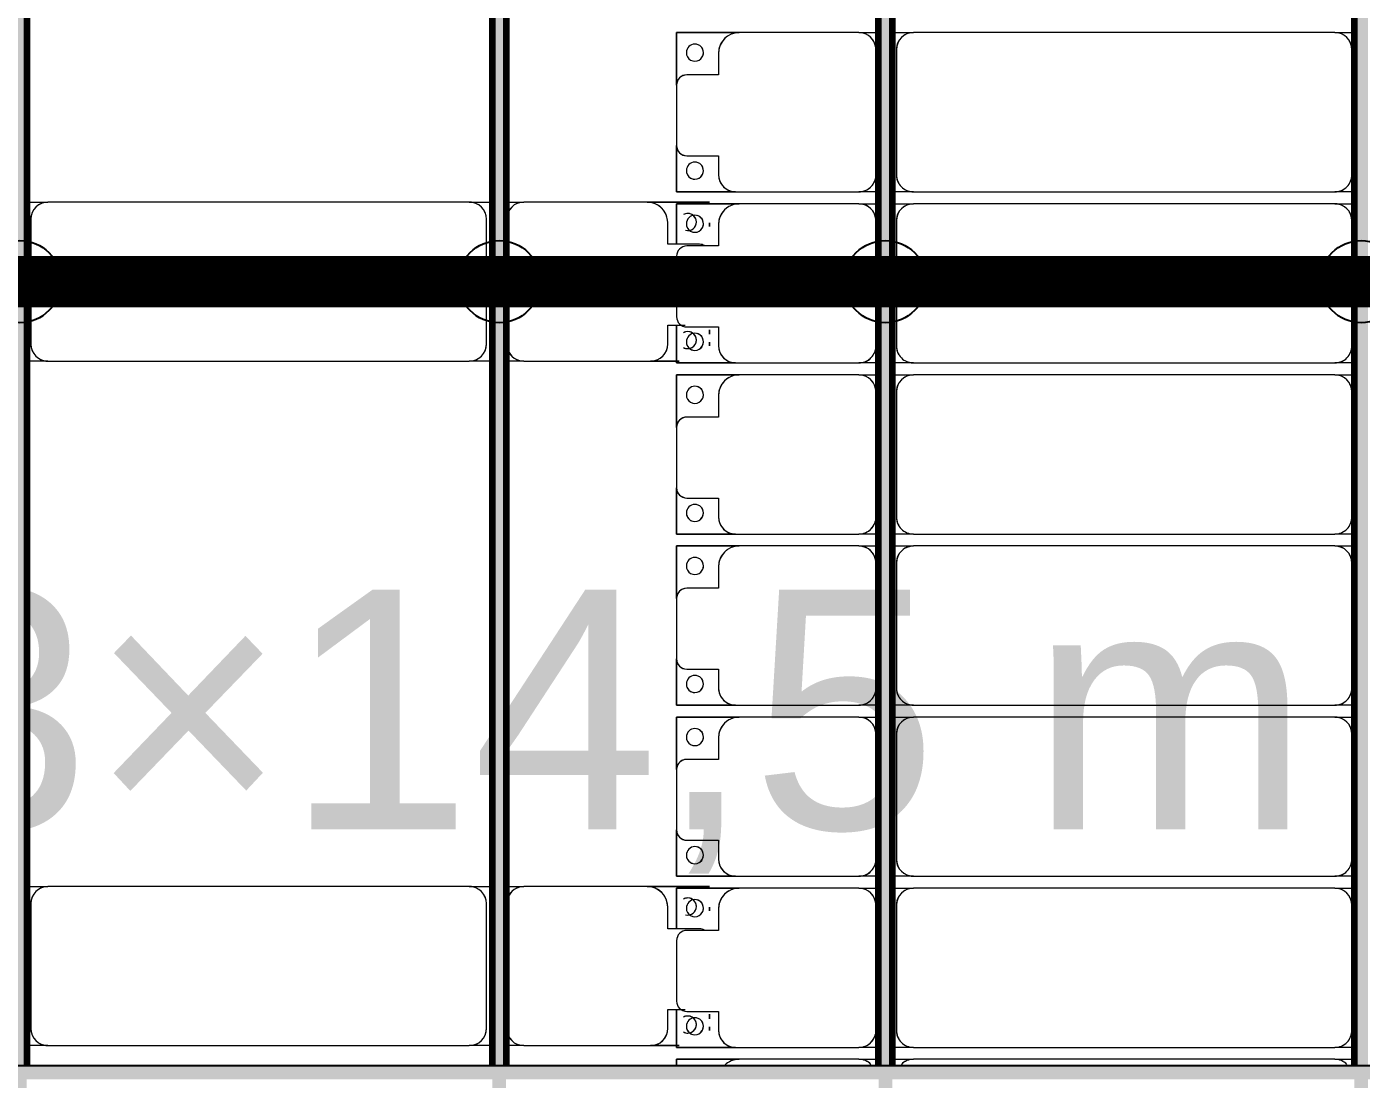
# Model space of a CAD drawing. Header units: millimetres. Extents: x -268744 to 115753, y -96240 to -10461.
# Drawn here: x -186944 to -183046, y -28647 to -25571 of the extents above; entities that cross this region are included whole.
import ezdxf

# ---------------------------------------------------------------- set-up
doc = ezdxf.new("R2010")
doc.units = ezdxf.units.MM
doc.layers.add('A-GENM', color=13, linetype='Continuous', lineweight=9)
doc.layers.add('S-BEAM', color=12, linetype='Continuous', lineweight=9)
doc.layers.add('GC-GHI CHU', color=2, linetype='Continuous')
doc.layers.add('GC-HOP 40x60 GIA CUONG', color=1, linetype='Continuous')
doc.styles.add('GC_VN', font='arial.ttf')

# ---------------------------------------------------------------- blocks, each defined once
blk = doc.blocks.new('Dai phao do pin - DẢI PHAO ĐỠ PIN-V17-KHUNG KẾT CẤU BÈ PIN 1')
at = {"layer": 'A-GENM', "color": 7}
for p, q in [((67087.6, 241.6), (67149.7, 241.6)), ((67087.6, 241.6), (67149.7, 241.6)), ((68380.3, 241.6), (67149.7, 241.6)), ((68380.3, 241.6), (68447.6, 241.6)), ((68380.3, 241.6), (68447.6, 241.6)), ((68487.6, 241.6), (68539.7, 241.6)), ((68487.6, 241.6), (68539.7, 241.6)), ((68899.7, 241.6), (68539.7, 241.6)), ((68899.7, 241.6), (69082.2, 241.6)), ((69082.2, 241.6), (68899.7, 241.6)), ((67099.7, 191.6), (67099.7, -173.4)), ((68430.3, -173.4), (68430.3, 191.6)), ((68489.7, 191.6), (68489.7, -173.4)), ((68959.7, 118.2), (68959.7, 181.6)), ((69082.2, 181.2), (69082.2, 170.6)), ((69082.2, 170.6), (69082.2, 181.2)), ((69052.2, 118.2), (68959.7, 118.2)), ((68959.7, -173.4), (68959.7, -118.2)), ((68959.7, -118.2), (69010.6, -118.2)), ((69082.2, -131.3), (69082.2, -144.7)), ((69082.2, -144.7), (69082.2, -131.3)), ((69082.2, -168), (69082.2, -178.9)), ((69082.2, -178.9), (69082.2, -168)), ((67149.7, -223.4), (67087.6, -223.4)), ((67149.7, -223.4), (67087.6, -223.4)), ((67149.7, -223.4), (68380.3, -223.4)), ((68447.6, -223.4), (68380.3, -223.4)), ((68447.6, -223.4), (68380.3, -223.4)), ((68539.7, -223.4), (68487.6, -223.4)), ((68539.7, -223.4), (68487.6, -223.4)), ((68539.7, -223.4), (68909.7, -223.4)), ((68993.6, -223.4), (68909.7, -223.4)), ((68909.7, -223.4), (68993.6, -223.4))]:
    blk.add_line(p, q, dxfattribs=at)
for centre, radius, start, end in [((67149.7, 191.6), 50, 90, 180), ((67149.7, 191.6), 50, 105, 135), ((68380.3, 191.6), 50, 360, 90), ((68380.3, 191.6), 50, 60, 90), ((68539.7, 191.6), 50, 90, 180), ((68539.7, 191.6), 50, 105, 180), ((68899.7, 181.6), 60, 360, 90), ((67149.7, 191.6), 50, 150, 180), ((68380.3, 191.6), 50, 15, 30), ((68899.7, 181.6), 60, 360, 60), ((69018.6, 183.2), 25, 0, 120), ((69018.6, 183.2), 25, 90, 120), ((69018.6, 183.2), 25, 0, 89.8669), ((69018.6, 183.2), 25, 255, 0), ((69018.6, 183.2), 25, 255, 0), ((69052.2, 88.2), 30, 60, 90), ((69018.6, -161.8), 25, 0, 120), ((69018.6, -161.8), 25, 105, 120), ((69018.6, -161.8), 25, 0, 89.8669), ((67149.7, -173.4), 50, 180, 270), ((67149.7, -173.4), 50, 180, 210), ((68380.3, -173.4), 50, 270, 0), ((68380.3, -173.4), 50, 330, 0), ((68539.7, -173.4), 50, 180, 270), ((68539.7, -173.4), 50, 180, 255), ((68909.7, -173.4), 50, 270, 360), ((68909.7, -173.4), 50, 285, 360), ((69018.6, -161.8), 25, 240, 0), ((69018.6, -161.8), 25, 240, 270), ((69018.6, -161.8), 25, 270.1331, 0), ((67149.7, -173.4), 50, 240, 270), ((68380.3, -173.4), 50, 285, 300)]:
    blk.add_arc(centre, radius, start, end, dxfattribs=at)
blk = doc.blocks.new('Dai phao do pin - DẢI PHAO ĐỠ PIN-V22-KHUNG KẾT CẤU BÈ PIN 1')
at = {"layer": 'A-GENM', "color": 7}
for p, q in [((67087.6, 241.6), (67149.7, 241.6)), ((67087.6, 241.6), (67149.7, 241.6)), ((68380.3, 241.6), (67149.7, 241.6)), ((68380.3, 241.6), (68447.6, 241.6)), ((68380.3, 241.6), (68447.6, 241.6)), ((68487.6, 241.6), (68539.7, 241.6)), ((68487.6, 241.6), (68539.7, 241.6)), ((68899.7, 241.6), (68539.7, 241.6)), ((68899.7, 241.6), (69082.2, 241.6)), ((69082.2, 241.6), (68899.7, 241.6)), ((67099.7, 191.6), (67099.7, -173.4)), ((68430.3, -173.4), (68430.3, 191.6)), ((68489.7, 191.6), (68489.7, -173.4)), ((68959.7, 118.2), (68959.7, 181.6)), ((69082.2, 181.2), (69082.2, 170.6)), ((69082.2, 170.6), (69082.2, 181.2)), ((69052.2, 118.2), (68959.7, 118.2)), ((68959.7, -173.4), (68959.7, -118.2)), ((68959.7, -118.2), (69010.6, -118.2)), ((69082.2, -131.3), (69082.2, -144.7)), ((69082.2, -144.7), (69082.2, -131.3)), ((69082.2, -168), (69082.2, -178.9)), ((69082.2, -178.9), (69082.2, -168)), ((67149.7, -223.4), (67087.6, -223.4)), ((67149.7, -223.4), (67087.6, -223.4)), ((67149.7, -223.4), (68380.3, -223.4)), ((68447.6, -223.4), (68380.3, -223.4)), ((68447.6, -223.4), (68380.3, -223.4)), ((68539.7, -223.4), (68487.6, -223.4)), ((68539.7, -223.4), (68487.6, -223.4)), ((68539.7, -223.4), (68909.7, -223.4)), ((68993.6, -223.4), (68909.7, -223.4)), ((68909.7, -223.4), (68993.6, -223.4))]:
    blk.add_line(p, q, dxfattribs=at)
for centre, radius, start, end in [((67149.7, 191.6), 50, 90, 180), ((67149.7, 191.6), 50, 105, 135), ((68380.3, 191.6), 50, 360, 90), ((68380.3, 191.6), 50, 60, 90), ((68539.7, 191.6), 50, 90, 180), ((68539.7, 191.6), 50, 105, 180), ((68899.7, 181.6), 60, 360, 90), ((67149.7, 191.6), 50, 150, 180), ((68380.3, 191.6), 50, 15, 30), ((68899.7, 181.6), 60, 360, 60), ((69018.6, 183.2), 25, 0, 120), ((69018.6, 183.2), 25, 90, 120), ((69018.6, 183.2), 25, 0, 89.8669), ((69018.6, 183.2), 25, 255, 0), ((69018.6, 183.2), 25, 255, 0), ((69052.2, 88.2), 30, 60, 90), ((69018.6, -161.8), 25, 0, 120), ((69018.6, -161.8), 25, 105, 120), ((69018.6, -161.8), 25, 0, 89.8669), ((67149.7, -173.4), 50, 180, 270), ((67149.7, -173.4), 50, 180, 210), ((68380.3, -173.4), 50, 270, 0), ((68380.3, -173.4), 50, 330, 0), ((68539.7, -173.4), 50, 180, 270), ((68539.7, -173.4), 50, 180, 255), ((68909.7, -173.4), 50, 270, 360), ((68909.7, -173.4), 50, 285, 360), ((69018.6, -161.8), 25, 240, 0), ((69018.6, -161.8), 25, 240, 270), ((69018.6, -161.8), 25, 270.1331, 0), ((67149.7, -173.4), 50, 240, 270), ((68380.3, -173.4), 50, 285, 300)]:
    blk.add_arc(centre, radius, start, end, dxfattribs=at)
blk = doc.blocks.new('Dầm C52 - Hộp 40x60-V24-KHUNG KẾT CẤU BÈ PIN 1')
at = {"layer": 'S-BEAM', "lineweight": 25}
blk.add_hatch(color=4, dxfattribs=at).paths.add_polyline_path([(-145811, -20), (145811, -20), (145811, 20), (-145811, 20)])
at = {"layer": 'S-BEAM', "color": 4, "lineweight": 25}
blk.add_line((-145811, 20), (145811, 20), dxfattribs=at)
blk = doc.blocks.new('Dải phao đi lại kèm đỡ invester - DẢI PHAO ĐI LẠI-102783-KHUNG KẾT CẤU BÈ PIN 1')
at = {"layer": 'A-GENM', "color": 7}
for p, q in [((5258.4, 610.3), (5258.4, 667.6)), ((5258.4, 610.3), (5258.4, 667.6)), ((5723.4, 667.6), (5723.4, 610.3)), ((5723.4, 667.6), (5723.4, 610.3)), ((5758.4, 610.3), (5758.4, 667.6)), ((5758.4, 610.3), (5758.4, 667.6)), ((6223.4, 667.6), (6223.4, 610.3)), ((6223.4, 667.6), (6223.4, 610.3)), ((6258.4, 610.3), (6258.4, 667.6)), ((6258.4, 610.3), (6258.4, 667.6)), ((6723.4, 667.6), (6723.4, 610.3)), ((6723.4, 667.6), (6723.4, 610.3)), ((6758.4, 610.3), (6758.4, 667.6)), ((6758.4, 610.3), (6758.4, 667.6)), ((7223.4, 667.6), (7223.4, 610.3)), ((7223.4, 667.6), (7223.4, 610.3)), ((7258.4, 610.3), (7258.4, 667.6)), ((7258.4, 610.3), (7258.4, 667.6)), ((7723.4, 667.6), (7723.4, 610.3)), ((7723.4, 667.6), (7723.4, 610.3)), ((7758.4, 610.3), (7758.4, 667.6)), ((7758.4, 610.3), (7758.4, 667.6)), ((8223.4, 667.6), (8223.4, 610.3)), ((8223.4, 667.6), (8223.4, 610.3)), ((8258.4, 610.3), (8258.4, 667.6)), ((8258.4, 610.3), (8258.4, 667.6)), ((5673.4, 660.3), (5308.4, 660.3)), ((6173.4, 660.3), (5808.4, 660.3)), ((6673.4, 660.3), (6308.4, 660.3)), ((7173.4, 660.3), (6808.4, 660.3)), ((7673.4, 660.3), (7308.4, 660.3)), ((8173.4, 660.3), (7808.4, 660.3)), ((5258.4, 610.3), (5258.4, -620.3)), ((5723.4, -620.3), (5723.4, 610.3)), ((5758.4, 610.3), (5758.4, -620.3)), ((6223.4, -620.3), (6223.4, 610.3)), ((6258.4, 610.3), (6258.4, -620.3)), ((6723.4, -620.3), (6723.4, 610.3)), ((6758.4, 610.3), (6758.4, -620.3)), ((7223.4, -620.3), (7223.4, 610.3)), ((7258.4, 610.3), (7258.4, -620.3)), ((7723.4, -620.3), (7723.4, 610.3)), ((7758.4, 610.3), (7758.4, -620.3)), ((8223.4, -620.3), (8223.4, 610.3)), ((8258.4, 610.3), (8258.4, -620.3)), ((5258.4, -674.8), (5258.4, -620.3)), ((5258.4, -674.8), (5258.4, -620.3)), ((5723.4, -620.3), (5723.4, -674.8)), ((5723.4, -620.3), (5723.4, -674.8)), ((5758.4, -674.8), (5758.4, -620.3)), ((5758.4, -674.8), (5758.4, -620.3)), ((6223.4, -620.3), (6223.4, -674.8)), ((6223.4, -620.3), (6223.4, -674.8)), ((6258.4, -674.8), (6258.4, -620.3)), ((6258.4, -674.8), (6258.4, -620.3)), ((6723.4, -620.3), (6723.4, -674.8)), ((6723.4, -620.3), (6723.4, -674.8)), ((6758.4, -674.8), (6758.4, -620.3)), ((6758.4, -674.8), (6758.4, -620.3)), ((7223.4, -620.3), (7223.4, -674.8)), ((7223.4, -620.3), (7223.4, -674.8)), ((7258.4, -674.8), (7258.4, -620.3)), ((7258.4, -674.8), (7258.4, -620.3)), ((7723.4, -620.3), (7723.4, -674.8)), ((7723.4, -620.3), (7723.4, -674.8)), ((7758.4, -674.8), (7758.4, -620.3)), ((7758.4, -674.8), (7758.4, -620.3)), ((8223.4, -620.3), (8223.4, -674.8)), ((8223.4, -620.3), (8223.4, -674.8)), ((8258.4, -674.8), (8258.4, -620.3)), ((8258.4, -674.8), (8258.4, -620.3)), ((5308.4, -670.3), (5673.4, -670.3)), ((5808.4, -670.3), (6173.4, -670.3)), ((6308.4, -670.3), (6673.4, -670.3)), ((6808.4, -670.3), (7173.4, -670.3)), ((7308.4, -670.3), (7673.4, -670.3)), ((7808.4, -670.3), (8173.4, -670.3)), ((5258.4, -779.7), (5258.4, -722.4)), ((5258.4, -779.7), (5258.4, -722.4)), ((5673.4, -729.7), (5308.4, -729.7)), ((5723.4, -722.4), (5723.4, -779.7)), ((5723.4, -722.4), (5723.4, -779.7)), ((5758.4, -779.7), (5758.4, -722.4)), ((5758.4, -779.7), (5758.4, -722.4)), ((6173.4, -729.7), (5808.4, -729.7)), ((6223.4, -722.4), (6223.4, -779.7)), ((6223.4, -722.4), (6223.4, -779.7)), ((6258.4, -779.7), (6258.4, -722.4)), ((6258.4, -779.7), (6258.4, -722.4)), ((6673.4, -729.7), (6308.4, -729.7)), ((6723.4, -722.4), (6723.4, -779.7)), ((6723.4, -722.4), (6723.4, -779.7)), ((6758.4, -779.7), (6758.4, -722.4)), ((6758.4, -779.7), (6758.4, -722.4)), ((7173.4, -729.7), (6808.4, -729.7)), ((7223.4, -722.4), (7223.4, -779.7)), ((7223.4, -722.4), (7223.4, -779.7)), ((7258.4, -779.7), (7258.4, -722.4)), ((7258.4, -779.7), (7258.4, -722.4)), ((7673.4, -729.7), (7308.4, -729.7)), ((7723.4, -722.4), (7723.4, -779.7)), ((7723.4, -722.4), (7723.4, -779.7)), ((7758.4, -779.7), (7758.4, -722.4)), ((7758.4, -779.7), (7758.4, -722.4)), ((8173.4, -729.7), (7808.4, -729.7)), ((8223.4, -722.4), (8223.4, -779.7)), ((8223.4, -722.4), (8223.4, -779.7)), ((8258.4, -779.7), (8258.4, -722.4)), ((8258.4, -779.7), (8258.4, -722.4)), ((5258.4, -779.7), (5258.4, -1129.7)), ((5723.4, -1139.7), (5723.4, -779.7)), ((5758.4, -779.7), (5758.4, -1129.7)), ((6223.4, -1139.7), (6223.4, -779.7)), ((6258.4, -779.7), (6258.4, -1129.7)), ((6723.4, -1139.7), (6723.4, -779.7)), ((6758.4, -779.7), (6758.4, -1129.7)), ((7223.4, -1139.7), (7223.4, -779.7)), ((7258.4, -779.7), (7258.4, -1129.7)), ((7723.4, -1139.7), (7723.4, -779.7)), ((7758.4, -779.7), (7758.4, -1129.7)), ((8223.4, -1139.7), (8223.4, -779.7)), ((8258.4, -779.7), (8258.4, -1129.7)), ((5258.4, -1312.2), (5258.4, -1129.7)), ((5258.4, -1129.7), (5258.4, -1312.2)), ((5758.4, -1312.2), (5758.4, -1129.7)), ((5758.4, -1129.7), (5758.4, -1312.2)), ((6258.4, -1312.2), (6258.4, -1129.7)), ((6258.4, -1129.7), (6258.4, -1312.2)), ((6758.4, -1312.2), (6758.4, -1129.7)), ((6758.4, -1129.7), (6758.4, -1312.2)), ((7258.4, -1312.2), (7258.4, -1129.7)), ((7258.4, -1129.7), (7258.4, -1312.2)), ((7758.4, -1312.2), (7758.4, -1129.7)), ((7758.4, -1129.7), (7758.4, -1312.2)), ((8258.4, -1312.2), (8258.4, -1129.7)), ((8258.4, -1129.7), (8258.4, -1312.2)), ((5723.4, -1139.7), (5723.4, -1312.2)), ((5723.4, -1312.2), (5723.4, -1139.7)), ((6223.4, -1139.7), (6223.4, -1312.2)), ((6223.4, -1312.2), (6223.4, -1139.7)), ((6723.4, -1139.7), (6723.4, -1312.2)), ((6723.4, -1312.2), (6723.4, -1139.7)), ((7223.4, -1139.7), (7223.4, -1312.2)), ((7223.4, -1312.2), (7223.4, -1139.7)), ((7723.4, -1139.7), (7723.4, -1312.2)), ((7723.4, -1312.2), (7723.4, -1139.7)), ((8223.4, -1139.7), (8223.4, -1312.2)), ((8223.4, -1312.2), (8223.4, -1139.7)), ((5318.4, -1189.7), (5381.8, -1189.7)), ((5381.8, -1189.7), (5381.8, -1282.2)), ((5618.2, -1282.2), (5618.2, -1189.7)), ((5618.2, -1189.7), (5673.4, -1189.7)), ((5818.4, -1189.7), (5881.8, -1189.7)), ((5881.8, -1189.7), (5881.8, -1282.2)), ((6118.2, -1282.2), (6118.2, -1189.7)), ((6118.2, -1189.7), (6173.4, -1189.7)), ((6318.4, -1189.7), (6381.8, -1189.7)), ((6381.8, -1189.7), (6381.8, -1282.2)), ((6618.2, -1282.2), (6618.2, -1189.7)), ((6618.2, -1189.7), (6673.4, -1189.7)), ((6818.4, -1189.7), (6881.8, -1189.7)), ((6881.8, -1189.7), (6881.8, -1282.2)), ((7118.2, -1282.2), (7118.2, -1189.7)), ((7118.2, -1189.7), (7173.4, -1189.7)), ((7318.4, -1189.7), (7381.8, -1189.7)), ((7381.8, -1189.7), (7381.8, -1282.2)), ((7618.2, -1282.2), (7618.2, -1189.7)), ((7618.2, -1189.7), (7673.4, -1189.7)), ((7818.4, -1189.7), (7881.8, -1189.7)), ((7881.8, -1189.7), (7881.8, -1282.2)), ((8118.2, -1282.2), (8118.2, -1189.7)), ((8118.2, -1189.7), (8173.4, -1189.7)), ((5411.8, -1312.2), (5258.4, -1312.2)), ((5258.4, -1312.2), (5411.8, -1312.2)), ((5411.8, -1312.2), (5588.2, -1312.2)), ((5723.4, -1312.2), (5588.2, -1312.2)), ((5588.2, -1312.2), (5723.4, -1312.2)), ((5876.8, -1312.2), (5758.4, -1312.2)), ((5758.4, -1312.2), (5876.8, -1312.2)), ((5911.8, -1312.2), (6088.2, -1312.2)), ((6223.4, -1312.2), (6113.2, -1312.2)), ((6113.2, -1312.2), (6223.4, -1312.2)), ((6411.8, -1312.2), (6258.4, -1312.2)), ((6258.4, -1312.2), (6411.8, -1312.2)), ((6411.8, -1312.2), (6588.2, -1312.2)), ((6723.4, -1312.2), (6588.2, -1312.2)), ((6588.2, -1312.2), (6723.4, -1312.2)), ((6911.8, -1312.2), (6758.4, -1312.2)), ((6758.4, -1312.2), (6911.8, -1312.2)), ((6911.8, -1312.2), (7088.2, -1312.2)), ((7223.4, -1312.2), (7088.2, -1312.2)), ((7088.2, -1312.2), (7223.4, -1312.2)), ((7411.8, -1312.2), (7258.4, -1312.2)), ((7258.4, -1312.2), (7411.8, -1312.2)), ((7411.8, -1312.2), (7588.2, -1312.2)), ((7723.4, -1312.2), (7588.2, -1312.2)), ((7588.2, -1312.2), (7723.4, -1312.2)), ((7876.8, -1312.2), (7758.4, -1312.2)), ((7758.4, -1312.2), (7876.8, -1312.2)), ((7911.8, -1312.2), (8088.2, -1312.2)), ((8223.4, -1312.2), (8113.2, -1312.2)), ((8113.2, -1312.2), (8223.4, -1312.2)), ((8276.8, -1312.2), (8258.4, -1312.2)), ((8258.4, -1312.2), (8276.8, -1312.2))]:
    blk.add_line(p, q, dxfattribs=at)
for centre, radius, start, end in [((5308.4, 610.3), 50, 90, 180), ((5308.4, 610.3), 50, 150, 180), ((5308.4, 610.3), 50, 105, 120), ((5673.4, 610.3), 50, 360, 90), ((5673.4, 610.3), 50, 60, 90), ((5673.4, 610.3), 50, 15, 30), ((5808.4, 610.3), 50, 90, 180), ((5808.4, 610.3), 50, 150, 180), ((5808.4, 610.3), 50, 105, 120), ((6173.4, 610.3), 50, 360, 90), ((6173.4, 610.3), 50, 60, 90), ((6173.4, 610.3), 50, 15, 30), ((6308.4, 610.3), 50, 90, 180), ((6308.4, 610.3), 50, 150, 180), ((6308.4, 610.3), 50, 105, 120), ((6673.4, 610.3), 50, 360, 90), ((6673.4, 610.3), 50, 60, 90), ((6673.4, 610.3), 50, 15, 30), ((6808.4, 610.3), 50, 90, 180), ((6808.4, 610.3), 50, 150, 180), ((6808.4, 610.3), 50, 105, 120), ((7173.4, 610.3), 50, 360, 90), ((7173.4, 610.3), 50, 60, 90), ((7173.4, 610.3), 50, 15, 30), ((7308.4, 610.3), 50, 90, 180), ((7308.4, 610.3), 50, 150, 180), ((7308.4, 610.3), 50, 105, 120), ((7673.4, 610.3), 50, 360, 90), ((7673.4, 610.3), 50, 60, 90), ((7673.4, 610.3), 50, 15, 30), ((7808.4, 610.3), 50, 90, 180), ((7808.4, 610.3), 50, 150, 180), ((7808.4, 610.3), 50, 105, 120), ((8173.4, 610.3), 50, 360, 90), ((8173.4, 610.3), 50, 60, 90), ((8173.4, 610.3), 50, 15, 30), ((8308.4, 610.3), 50, 135, 180), ((8308.4, 610.3), 50, 150, 180), ((5308.4, -620.3), 50, 180, 270), ((5673.4, -620.3), 50, 270, 0), ((5673.4, -620.3), 50, 330, 0), ((5808.4, -620.3), 50, 180, 270), ((6173.4, -620.3), 50, 270, 0), ((6173.4, -620.3), 50, 330, 0), ((6308.4, -620.3), 50, 180, 270), ((6673.4, -620.3), 50, 270, 0), ((6673.4, -620.3), 50, 330, 0), ((6808.4, -620.3), 50, 180, 270), ((7173.4, -620.3), 50, 270, 0), ((7173.4, -620.3), 50, 330, 0), ((7308.4, -620.3), 50, 180, 270), ((7673.4, -620.3), 50, 270, 360), ((7673.4, -620.3), 50, 330, 360), ((7808.4, -620.3), 50, 180, 270), ((8173.4, -620.3), 50, 270, 0), ((8173.4, -620.3), 50, 330, 0), ((8308.4, -620.3), 50, 180, 225), ((5308.4, -620.3), 50, 195, 225), ((5808.4, -620.3), 50, 195, 225), ((6308.4, -620.3), 50, 195, 225), ((6808.4, -620.3), 50, 195, 225), ((7308.4, -620.3), 50, 195, 225), ((7808.4, -620.3), 50, 195, 225), ((8308.4, -620.3), 50, 195, 225), ((5308.4, -620.3), 50, 240, 270), ((5673.4, -620.3), 50, 270, 300), ((5808.4, -620.3), 50, 240, 270), ((6173.4, -620.3), 50, 270, 300), ((6308.4, -620.3), 50, 240, 270), ((6673.4, -620.3), 50, 270, 300), ((6808.4, -620.3), 50, 240, 270), ((7173.4, -620.3), 50, 270, 300), ((7308.4, -620.3), 50, 240, 270), ((7673.4, -620.3), 50, 270, 300), ((7808.4, -620.3), 50, 240, 270), ((8173.4, -620.3), 50, 270, 300), ((5308.4, -779.7), 50, 90, 180), ((5308.4, -779.7), 50, 90, 165), ((5673.4, -779.7), 50, 360, 90), ((5673.4, -779.7), 50, 15, 90), ((5808.4, -779.7), 50, 90, 180), ((5808.4, -779.7), 50, 90, 165), ((6173.4, -779.7), 50, 360, 90), ((6173.4, -779.7), 50, 15, 90), ((6308.4, -779.7), 50, 90, 180), ((6308.4, -779.7), 50, 90, 165), ((6673.4, -779.7), 50, 360, 90), ((6673.4, -779.7), 50, 15, 90), ((6808.4, -779.7), 50, 90, 180), ((6808.4, -779.7), 50, 90, 165), ((7173.4, -779.7), 50, 360, 90), ((7173.4, -779.7), 50, 15, 90), ((7308.4, -779.7), 50, 90, 180), ((7308.4, -779.7), 50, 90, 165), ((7673.4, -779.7), 50, 360, 90), ((7673.4, -779.7), 50, 15, 90), ((7808.4, -779.7), 50, 90, 180), ((7808.4, -779.7), 50, 90, 165), ((8173.4, -779.7), 50, 360, 90), ((8173.4, -779.7), 50, 15, 90), ((8308.4, -779.7), 50, 135, 180), ((8308.4, -779.7), 50, 135, 165), ((5318.4, -1129.7), 60, 180, 270), ((5818.4, -1129.7), 60, 180, 270), ((6318.4, -1129.7), 60, 180, 270), ((6818.4, -1129.7), 60, 180, 270), ((7318.4, -1129.7), 60, 180, 270), ((7818.4, -1129.7), 60, 180, 270), ((8318.4, -1129.7), 60, 180, 225), ((5318.4, -1129.7), 60, 210, 270), ((5673.4, -1139.7), 50, 270, 360), ((5673.4, -1139.7), 50, 270, 345), ((5818.4, -1129.7), 60, 210, 270), ((6173.4, -1139.7), 50, 270, 360), ((6173.4, -1139.7), 50, 270, 345), ((6318.4, -1129.7), 60, 210, 270), ((6673.4, -1139.7), 50, 270, 360), ((6673.4, -1139.7), 50, 270, 345), ((6818.4, -1129.7), 60, 210, 270), ((7173.4, -1139.7), 50, 270, 0), ((7173.4, -1139.7), 50, 270, 345), ((7318.4, -1129.7), 60, 210, 270), ((7673.4, -1139.7), 50, 270, 360), ((7673.4, -1139.7), 50, 270, 345), ((7818.4, -1129.7), 60, 210, 270), ((8173.4, -1139.7), 50, 270, 360), ((8173.4, -1139.7), 50, 270, 345), ((8318.4, -1129.7), 60, 210, 225), ((5316.8, -1258.6), 25, 90, 270), ((5316.8, -1258.6), 25, 90, 165), ((5316.8, -1258.6), 25, 270, 90), ((5316.8, -1258.6), 25, 60, 90), ((5316.8, -1258.6), 25, 270, 30), ((5661.8, -1258.6), 25, 90, 270), ((5661.8, -1258.6), 25, 90, 165), ((5661.8, -1258.6), 25, 270, 90), ((5661.8, -1258.6), 25, 15, 90), ((5816.8, -1258.6), 25, 90, 270), ((5816.8, -1258.6), 25, 90, 165), ((5816.8, -1258.6), 25, 270, 90), ((5816.8, -1258.6), 25, 60, 90), ((5816.8, -1258.6), 25, 270, 30), ((6161.8, -1258.6), 25, 90, 270), ((6161.8, -1258.6), 25, 90, 165), ((6161.8, -1258.6), 25, 270, 90), ((6161.8, -1258.6), 25, 15, 90), ((6316.8, -1258.6), 25, 90, 270), ((6316.8, -1258.6), 25, 90, 165), ((6316.8, -1258.6), 25, 270, 90), ((6316.8, -1258.6), 25, 60, 90), ((6316.8, -1258.6), 25, 270, 30), ((6661.8, -1258.6), 25, 90, 270), ((6661.8, -1258.6), 25, 90, 165), ((6661.8, -1258.6), 25, 270, 90), ((6661.8, -1258.6), 25, 15, 90), ((6816.8, -1258.6), 25, 90, 270), ((6816.8, -1258.6), 25, 90, 165), ((6816.8, -1258.6), 25, 270, 90), ((6816.8, -1258.6), 25, 60, 90), ((6816.8, -1258.6), 25, 270, 30), ((7161.8, -1258.6), 25, 90, 270), ((7161.8, -1258.6), 25, 90, 165), ((7161.8, -1258.6), 25, 270, 90), ((7161.8, -1258.6), 25, 15, 90), ((7316.8, -1258.6), 25, 90, 270), ((7316.8, -1258.6), 25, 90, 165), ((7316.8, -1258.6), 25, 270, 90), ((7316.8, -1258.6), 25, 60, 90), ((7316.8, -1258.6), 25, 270, 30), ((7661.8, -1258.6), 25, 90, 270), ((7661.8, -1258.6), 25, 90, 165), ((7661.8, -1258.6), 25, 270, 90), ((7661.8, -1258.6), 25, 15, 90), ((7816.8, -1258.6), 25, 90, 270), ((7816.8, -1258.6), 25, 90, 165), ((7816.8, -1258.6), 25, 270, 90), ((7816.8, -1258.6), 25, 60, 90), ((7816.8, -1258.6), 25, 270, 30), ((8161.8, -1258.6), 25, 90, 270), ((8161.8, -1258.6), 25, 90, 165), ((8161.8, -1258.6), 25, 270, 90), ((8161.8, -1258.6), 25, 15, 90), ((5316.8, -1258.6), 25, 180, 270), ((5411.8, -1282.2), 30, 180, 270), ((5588.2, -1282.2), 30, 270, 360), ((5661.8, -1258.6), 25, 180, 270), ((5661.8, -1258.6), 25, 270, 360), ((5816.8, -1258.6), 25, 180, 270), ((5911.8, -1282.2), 30, 180, 270), ((6088.2, -1282.2), 30, 270, 360), ((6161.8, -1258.6), 25, 180, 270), ((6161.8, -1258.6), 25, 270, 0), ((6316.8, -1258.6), 25, 180, 270), ((6411.8, -1282.2), 30, 180, 270), ((6588.2, -1282.2), 30, 270, 0), ((6661.8, -1258.6), 25, 180, 270), ((6661.8, -1258.6), 25, 270, 360), ((6816.8, -1258.6), 25, 180, 270), ((6911.8, -1282.2), 30, 180, 270), ((7088.2, -1282.2), 30, 270, 0), ((7161.8, -1258.6), 25, 180, 270), ((7161.8, -1258.6), 25, 270, 0), ((7316.8, -1258.6), 25, 180, 270), ((7411.8, -1282.2), 30, 180, 270), ((7588.2, -1282.2), 30, 270, 0), ((7661.8, -1258.6), 25, 180, 270), ((7661.8, -1258.6), 25, 270, 0), ((7816.8, -1258.6), 25, 180, 270), ((7911.8, -1282.2), 30, 180, 270), ((8088.2, -1282.2), 30, 270, 360), ((8161.8, -1258.6), 25, 180, 270), ((8161.8, -1258.6), 25, 270, 0), ((5411.8, -1282.2), 30, 195, 225), ((5411.8, -1282.2), 30, 195, 255), ((5411.8, -1282.2), 30, 195, 225), ((5588.2, -1282.2), 30, 285, 345), ((5588.2, -1282.2), 30, 285, 300), ((5588.2, -1282.2), 30, 285, 300), ((5588.2, -1282.2), 30, 315, 345), ((5588.2, -1282.2), 30, 315, 345), ((6088.2, -1282.2), 30, 330, 345), ((6088.2, -1282.2), 30, 330, 345), ((6411.8, -1282.2), 30, 195, 225), ((6411.8, -1282.2), 30, 195, 255), ((6411.8, -1282.2), 30, 195, 225), ((6588.2, -1282.2), 30, 285, 345), ((6588.2, -1282.2), 30, 285, 300), ((6588.2, -1282.2), 30, 285, 300), ((6588.2, -1282.2), 30, 315, 345), ((6588.2, -1282.2), 30, 315, 345), ((6911.8, -1282.2), 30, 195, 225), ((6911.8, -1282.2), 30, 195, 255), ((6911.8, -1282.2), 30, 195, 225), ((7088.2, -1282.2), 30, 285, 345), ((7088.2, -1282.2), 30, 285, 300), ((7088.2, -1282.2), 30, 285, 300), ((7088.2, -1282.2), 30, 315, 345), ((7088.2, -1282.2), 30, 315, 345), ((7411.8, -1282.2), 30, 193.2478, 225), ((7411.8, -1282.2), 30, 193.2478, 255), ((7411.8, -1282.2), 30, 193.2478, 225), ((7588.2, -1282.2), 30, 285, 345), ((7588.2, -1282.2), 30, 285, 300), ((7588.2, -1282.2), 30, 285, 300), ((7588.2, -1282.2), 30, 315, 345), ((7588.2, -1282.2), 30, 315, 345), ((8088.2, -1282.2), 30, 330, 345), ((8088.2, -1282.2), 30, 330, 345)]:
    blk.add_arc(centre, radius, start, end, dxfattribs=at)
blk = doc.blocks.new('Dầm C52 - Dầm C52-V2-KHUNG KẾT CẤU BÈ PIN 1')
at = {"layer": 'S-BEAM', "lineweight": 140}
h = blk.add_hatch(color=1, dxfattribs=at)
h.paths.add_polyline_path([(-25480.9, 20), (-25480.9, -20), (-25440.9, -20), (-25440.9, 20)])
h.paths.add_polyline_path([(-25400.9, 20), (-25400.9, -20), (-19440.9, -20), (-19443, 20), (-24983.5, 20)])
h.paths.add_polyline_path([(-19400.9, 20), (-19400.9, -20), (-13440.9, -20), (-13440.9, 20), (-18519.6, 20)])
h.paths.add_polyline_path([(-13400.9, -20), (-7440.9, -20), (-7440.9, 20), (-13400.9, 20)])
h.paths.add_polyline_path([(-7400.9, 20), (-7400.9, -20), (-1440.9, -20), (-1440.9, 20), (-6515.3, 20)])
h.paths.add_polyline_path([(-1400.9, 20), (-1400.9, -20), (4559.1, -20), (4559.1, 20), (-974.9, 20)])
h.paths.add_polyline_path([(4599.1, -20), (10559.1, -20), (10559.1, 20), (4599.1, 20)])
h.paths.add_polyline_path([(10599.1, -20), (16559.1, -20), (16559.1, 20), (10599.1, 20)])
h.paths.add_polyline_path([(16599.1, 20), (16599.1, -20), (22559.1, -20), (22559.1, 20), (17493.2, 20)])
h.paths.add_polyline_path([(22599.1, 20), (22599.1, -20), (25259.1, -20), (25259.1, 20), (23033.7, 20)])
h.paths.add_polyline_path([(25299.1, -20), (25480.9, -20), (25480.9, 20), (25299.1, 20)])
at = {"layer": 'S-BEAM', "color": 1, "lineweight": 140}
blk.add_line((22559.1, -20), (16599.1, -20), dxfattribs=at)
blk = doc.blocks.new('Dầm C52 - Dầm C52-V19-KHUNG KẾT CẤU BÈ PIN 1')
at = {"layer": 'S-BEAM', "lineweight": 140}
h = blk.add_hatch(color=1, dxfattribs=at)
h.paths.add_polyline_path([(-25480.9, 20), (-25480.9, -20), (-25440.9, -20), (-25445.2, 20)])
h.paths.add_polyline_path([(-25400.9, -20), (-19440.9, -20), (-19443, 20), (-25400.9, 20)])
h.paths.add_polyline_path([(-19400.9, -20), (-13440.9, -20), (-13440.9, 20), (-19400.9, 20)])
h.paths.add_polyline_path([(-13400.9, -20), (-7440.9, -20), (-7440.9, 20), (-13400.9, 20)])
h.paths.add_polyline_path([(-7400.9, -20), (-1440.9, -20), (-1440.9, 20), (-7400.9, 20)])
h.paths.add_polyline_path([(-1400.9, -20), (4559.1, -20), (4559.1, 20), (-1400.9, 20)])
h.paths.add_polyline_path([(4599.1, -20), (10559.1, -20), (10559.1, 20), (4599.1, 20)])
h.paths.add_polyline_path([(10599.1, -20), (16559.1, -20), (16559.1, 20), (10599.1, 20)])
h.paths.add_polyline_path([(16599.1, -20), (22559.1, -20), (22559.1, 20), (16599.1, 20)])
h.paths.add_polyline_path([(22599.1, -20), (25259.1, -20), (25259.1, 20), (22599.1, 20)])
h.paths.add_polyline_path([(25299.1, 20), (25299.1, -20), (25441.8, -20), (25441.8, 20)])
at = {"layer": 'S-BEAM', "color": 1, "lineweight": 140}
for p, q in [((16599.1, 20), (22559.1, 20)), ((22559.1, -20), (16599.1, -20))]:
    blk.add_line(p, q, dxfattribs=at)
blk = doc.blocks.new('Dầm C52 - Dầm C52-V1-KHUNG KẾT CẤU BÈ PIN 1')
at = {"layer": 'S-BEAM', "lineweight": 140}
h = blk.add_hatch(color=1, dxfattribs=at)
h.paths.add_polyline_path([(-25480.9, 20), (-25480.9, -20), (-25440.9, -20), (-25445.2, 20)])
h.paths.add_polyline_path([(-25400.9, -20), (-19440.9, -20), (-19443, 20), (-25400.9, 20)])
h.paths.add_polyline_path([(-19400.9, 20), (-19400.9, -20), (-13440.9, -20), (-13440.9, 20), (-18981.3, 20)])
h.paths.add_polyline_path([(-13400.9, -20), (-7440.9, -20), (-7440.9, 20), (-13400.9, 20)])
h.paths.add_polyline_path([(-7400.9, 20), (-7400.9, -20), (-1440.9, -20), (-1440.9, 20), (-6977, 20)])
h.paths.add_polyline_path([(-1400.9, -20), (4559.1, -20), (4559.1, 20), (-1400.9, 20)])
h.paths.add_polyline_path([(4599.1, 20), (4599.1, -20), (10559.1, -20), (10559.1, 20), (5027.2, 20)])
h.paths.add_polyline_path([(10599.1, -20), (16559.1, -20), (16559.1, 20), (10599.1, 20)])
h.paths.add_polyline_path([(16599.1, 20), (16599.1, -20), (22559.1, -20), (22559.1, 20), (17031.5, 20)])
h.paths.add_polyline_path([(22599.1, -20), (25259.1, -20), (25259.1, 20), (22599.1, 20)])
h.paths.add_polyline_path([(25299.1, -20), (25480.9, -20), (25480.9, 20), (25299.1, 20)])
at = {"layer": 'S-BEAM', "color": 1, "lineweight": 140}
for p, q in [((16599.1, 20), (22559.1, 20)), ((22559.1, -20), (16599.1, -20))]:
    blk.add_line(p, q, dxfattribs=at)
blk = doc.blocks.new('Dầm C52 - Dầm C52-102503-KHUNG KẾT CẤU BÈ PIN 1')
at = {"layer": 'S-BEAM', "lineweight": 140}
h = blk.add_hatch(color=1, dxfattribs=at)
h.paths.add_polyline_path([(-25480.9, 20), (-25480.9, -20), (-25440.9, -20), (-25440.9, 20)])
h.paths.add_polyline_path([(-25400.9, 20), (-25400.9, -20), (-19440.9, -20), (-19443, 20), (-24983.5, 20)])
h.paths.add_polyline_path([(-19400.9, 20), (-19400.9, -20), (-13440.9, -20), (-13440.9, 20), (-17596.2, 20)])
h.paths.add_polyline_path([(-13400.9, -20), (-7440.9, -20), (-7440.9, 20), (-13400.9, 20)])
h.paths.add_polyline_path([(-7400.9, -20), (-1440.9, -20), (-1440.9, 20), (-7400.9, 20)])
h.paths.add_polyline_path([(-1400.9, -20), (4559.1, -20), (4559.1, 20), (-1400.9, 20)])
h.paths.add_polyline_path([(4599.1, -20), (10559.1, -20), (10559.1, 20), (4599.1, 20)])
h.paths.add_polyline_path([(10599.1, 20), (10599.1, -20), (16559.1, -20), (16559.1, 20), (11952.8, 20)])
h.paths.add_polyline_path([(16599.1, -20), (22559.1, -20), (22559.1, 20), (16599.1, 20)])
h.paths.add_polyline_path([(22599.1, -20), (25259.1, -20), (25259.1, 20), (22599.1, 20)])
h.paths.add_polyline_path([(25299.1, -20), (25441.8, -20), (25441.8, 20), (25299.1, 20)])
at = {"layer": 'S-BEAM', "color": 1, "lineweight": 140}
blk.add_line((16599.1, 20), (22559.1, 20), dxfattribs=at)
blk = doc.blocks.new('be pin 1_rvt-1-KHUNG KẾT CẤU BÈ PIN 1')
at = {"layer": 'A-GENM', "lineweight": 9, "rotation": 270.0000000003262}
blk.add_blockref('Dải phao đi lại kèm đỡ invester - DẢI PHAO ĐI LẠI-102783-KHUNG KẾT CẤU BÈ PIN 1', (-183734, -20329.7), dxfattribs=at)
at = {"layer": 'A-GENM', "lineweight": 9}
for name, p in [('Dai phao do pin - DẢI PHAO ĐỠ PIN-V22-KHUNG KẾT CẤU BÈ PIN 1', (-254031.8, -26324.7)), ('Dai phao do pin - DẢI PHAO ĐỠ PIN-V17-KHUNG KẾT CẤU BÈ PIN 1', (-254031.8, -28324.7))]:
    blk.add_blockref(name, p, dxfattribs=at)
at = {"layer": 'S-BEAM', "lineweight": 9, "rotation": 90.00000000032618}
for name, p in [('Dầm C52 - Dầm C52-V2-KHUNG KẾT CẤU BÈ PIN 1', (-186964.1, -45205.6)), ('Dầm C52 - Dầm C52-V1-KHUNG KẾT CẤU BÈ PIN 1', (-184436.4, -45205.6)), ('Dầm C52 - Dầm C52-V19-KHUNG KẾT CẤU BÈ PIN 1', (-185564.1, -45205.6)), ('Dầm C52 - Dầm C52-102503-KHUNG KẾT CẤU BÈ PIN 1', (-183046.4, -45205.6))]:
    blk.add_blockref(name, p, dxfattribs=at)
at = {"layer": 'S-BEAM', "lineweight": 9}
blk.add_blockref('Dầm C52 - Hộp 40x60-V24-KHUNG KẾT CẤU BÈ PIN 1', (-110896.7, -28626.5), dxfattribs=at)

msp = doc.modelspace()

# ---------------------------------------------------------------- linework, layer by layer
at = {"layer": 'GC-HOP 40x60 GIA CUONG', "const_width": 150}
msp.add_lwpolyline([(-194729.2, -26315.6), (-180179.2, -26315.6)], dxfattribs=at)
at = {"layer": 'GC-HOP 40x60 GIA CUONG'}
for centre in [(-186964.1, -26315.6), (-185564.1, -26315.6), (-184436.4, -26315.6), (-183046.4, -26315.6)]:
    msp.add_circle(centre, 120, dxfattribs=at)

# ---------------------------------------------------------------- block references
at = {"lineweight": 5}
msp.add_blockref('be pin 1_rvt-1-KHUNG KẾT CẤU BÈ PIN 1', (0, 0), dxfattribs=at)

# ---------------------------------------------------------------- texts
at = {"layer": 'GC-GHI CHU', "style": 'GC_VN'}
msp.add_text('B1-24: 3×14,5 m', height=700, dxfattribs=at).set_placement((-190454.2, -27915.6))

doc.saveas('drawing.dxf')
